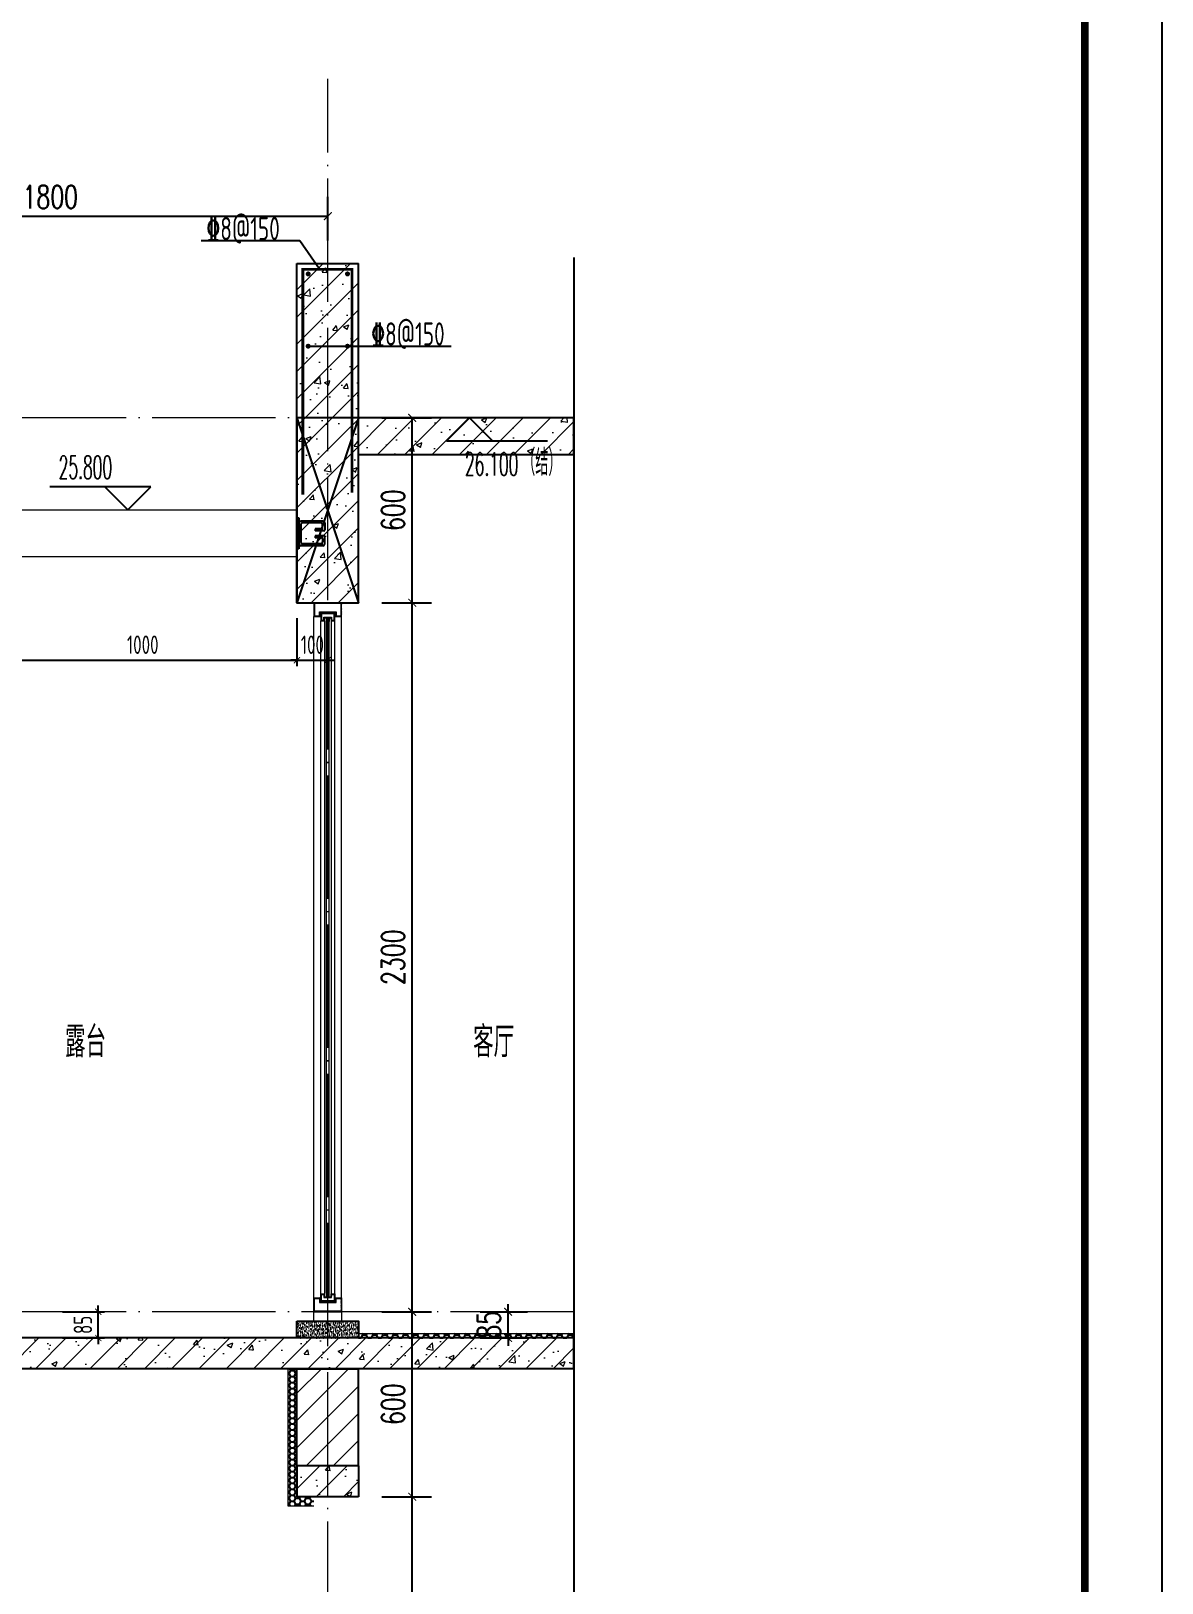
# Model space of a CAD drawing. Extents: x -1307975 to -76406, y -96289 to 379359.
# Drawn here: x -608096 to -604428, y 271801 to 276835 of the extents above; entities that cross this region are included whole.
import ezdxf

# ---------------------------------------------------------------- set-up
doc = ezdxf.new("R2010")
doc.units = 0
doc.header["$LTSCALE"] = 1000
doc.linetypes.add('DOTE', pattern=[2.42, 2, -0.2, 0.02, -0.2])
doc.layers.get('0').update_dxf_attribs({"linetype": 'CONTINUOUS'})
doc.layers.get('DEFPOINTS').update_dxf_attribs({"linetype": 'CONTINUOUS'})
for name, color, linetype in [('DIM', 2, 'CONTINUOUS'), ('DIM_ELEV', 3, 'CONTINUOUS'), ('DIM_SYMB', 3, 'CONTINUOUS'), ('PUB_DIM', 3, 'CONTINUOUS'), ('PUB_TEXT', 2, 'CONTINUOUS'), ('REIN', 6, 'CONTINUOUS'), ('S-大样-砼线', 7, 'CONTINUOUS'), ('S-引出线', 40, 'CONTINUOUS'), ('TEXT', 2, 'CONTINUOUS'), ('WALL', 5, 'CONTINUOUS'), ('栏杆', 95, 'CONTINUOUS'), ('立面-看线', 251, 'CONTINUOUS')]:
    doc.layers.add(name, color=color, linetype=linetype)
for name, color, linetype, lineweight in [('DOTE', 19, 'DOTE', 9), ('PUB_HATCH', 8, 'CONTINUOUS', 9), ('S_WINDOW', 144, 'CONTINUOUS', 15), ('图框', 9, 'CONTINUOUS', 18), ('立面-普通轮廓', 7, 'CONTINUOUS', 18), ('细细', 250, 'CONTINUOUS', 0)]:
    doc.layers.add(name, color=color, linetype=linetype, lineweight=lineweight)
doc.layers.add('yichutu', color=7, linetype='CONTINUOUS', true_color=0xffffff)
doc.styles.add('_TCH_DIM', font='SIMPLEX.shx', dxfattribs={"width": 0.7, "bigfont": 'GBCBIG.shx'})
doc.styles.add('_TCH_DIM_T3', font='SIMPLEX', dxfattribs={"width": 0.705882, "bigfont": 'GBCBIG'})
doc.styles.add('TSSD_DIMENSION', font='Tssdeng.shx', dxfattribs={"width": 0.7, "bigfont": 'tssdchn.shx'})
doc.styles.add('TSSD_REIN', font='tssdeng.shx', dxfattribs={"width": 0.7, "height": 300, "bigfont": 'tssdchn.shx'})
doc.styles.add('w', font='tssdeng.shx', dxfattribs={"width": 0.8, "bigfont": 'tssdchn.shx'})
doc.dimstyles.new('_TCH_ARCH&&25', dxfattribs={"dimtxt": 74.375, "dimasz": 25, "dimexe": 62.5, "dimexo": 75, "dimgap": 25, "dimtad": 1, "dimdec": 0, "dimzin": 0, "dimdsep": 46, "dimtxsty": '_TCH_DIM_T3', "dimblk": 'ARCHTICK', "dimcen": 0.09, "dimclrt": 7, "dimazin": 0, "dimtfac": 1, "dimtdec": 0, "dimtix": 1, "dimtmove": 2, "dimatfit": 3, "dimldrblk": 'ARCHTICK', "dimfxl": 1, "dimtolj": 1, "dimtzin": 0, "dimarcsym": 0})
doc.dimstyles.new('TSSD_20_20', dxfattribs={"dimtxt": 60, "dimasz": 20, "dimexe": 20, "dimexo": 50, "dimgap": 20, "dimtad": 1, "dimdec": 0, "dimzin": 0, "dimdsep": 46, "dimtxsty": 'TSSD_DIMENSION', "dimblk": 'ARCHTICK', "dimblk1": 'ARCHTICK', "dimblk2": 'ARCHTICK', "dimcen": 0, "dimdle": 20, "dimclrt": 7, "dimadec": 0, "dimazin": 0, "dimtfac": 1, "dimtdec": 0, "dimtix": 1, "dimtmove": 2, "dimatfit": 3, "dimfxl": 1, "dimtolj": 1, "dimtzin": 0, "dimarcsym": 0})
pattern_1 = [(315, (145053.3697, 680712.4302), (-1.76776695, -1.76776695), []), (315, (145054.5482, 680712.4302), (-1.76776695, -1.76776695), [])]
pattern_2 = [(315, (145053.3697, 678374.192), (-1.76776695, -1.76776695), []), (315, (145054.5482, 678374.192), (-1.76776695, -1.76776695), [])]
pattern_3 = [(45, (-1182008.505, 426623.756), (-44.194174, 44.194174), []), (50, (-1182008.5, 426623.76), (179.315046, -15.688034), [18.75, -206.25]), (355, (-1182008.5, 426623.76), (-34.687833, 188.048033), [15, -165]), (100.4514, (-1181993.56, 426622.45), (144.627345, 172.359886), [15.93505, -175.28553]), (46.1842, (-1182008.5, 426673.76), (266.81026, -41.37975), [28.125, -309.375]), (96.6356, (-1181986.27, 426670.3), (233.66568, 243.52947), [23.90257, -262.92825]), (351.1842, (-1182008.5, 426673.76), (233.66549, 243.52965), [22.5, -247.5]), (21, (-1181983.5, 426661.26), (149.226763, -100.654723), [18.75, -206.25]), (326, (-1181983.5, 426661.26), (60.828833, 181.28751), [15, -165]), (71.4514, (-1181971.07, 426652.87), (210.055657, 80.632624), [15.93505, -175.28553]), (37.5, (-1182008.505, 426623.756), (3.039964, 83.2234635), [0, -163, 0, -167.5, 0, -165.625]), (7.5, (-1182008.505, 426623.76), (65.767384, 98.602928), [0, -95.5, 0, -159.25, 0, -63.125]), (327.5, (-1182064.255, 426623.756), (133.455609, -5.638718), [0, -62.5, 0, -195, 0, -258.75]), (317.5, (-1182089.25, 426623.76), (145.796542, 25.026246), [0, -81.25, 0, -129.5, 0, -183.75])]

# ---------------------------------------------------------------- blocks, each defined once
blk = doc.blocks.new('GFDDDDRG')
at = {"layer": '图框'}
blk.add_lwpolyline([(923310, -107437), (923310, -159999), (893610, -159999), (893610, -107437)], close=True, dxfattribs=at)
blk.add_lwpolyline([(923310, -107437), (923310, -159999), (893610, -159999), (893610, -107437)], close=True, dxfattribs=at)
at = {"layer": '图框', "const_width": 50}
blk.add_lwpolyline([(894110, -159499), (922810, -159499), (922810, -108687), (894110, -108687)], close=True, dxfattribs=at)
blk = doc.blocks.new('yct-1051-594-26275-14850-25-1002.0')
at = {"layer": 'yichutu', "color": 7, "true_color": 0xffffff}
blk.add_lwpolyline([(0, 0), (0, 14850), (26275, 14850), (26275, 0)], close=True, dxfattribs=at)
blk = doc.blocks.new('afzdfsregf')
at = {"layer": '细细'}
h = blk.add_hatch(dxfattribs=at)
h.set_pattern_fill('金属', color=256, style=0)
h.set_pattern_definition(pattern_1)
h.paths.add_polyline_path([(221063.8, 608913.8), (221043.8, 608913.8), (221043.8, 608927.3), (220993.8, 608927.3), (220993.8, 608913.8), (220973.8, 608913.8), (220973.8, 608958.8), (221063.8, 608958.8)])
h.paths.add_polyline_path([(221045.8, 608929.3), (221045.8, 608915.8), (221061.8, 608915.8), (221061.8, 608956.8), (220975.8, 608956.8), (220975.8, 608915.8), (220991.8, 608915.8), (220991.8, 608929.3)], flags=16)
h = blk.add_hatch(dxfattribs=at)
h.set_pattern_fill('金属', color=256, style=0)
h.set_pattern_definition(pattern_1)
h.paths.add_polyline_path([(220996.3, 608925.3), (220996.3, 608900.3), (221008.3, 608900.3), (221008.3, 608910.3), (221029.3, 608910.3), (221029.3, 608900.3), (221041.3, 608900.3), (221041.3, 608925.3)])
h.paths.add_polyline_path([(221039.3, 608923.3), (221039.3, 608902.3), (221031.3, 608902.3), (221031.3, 608912.3), (221006.3, 608912.3), (221006.3, 608902.3), (220998.3, 608902.3), (220998.3, 608923.3)], flags=16)
h = blk.add_hatch(color=256, dxfattribs=at)
edge = h.paths.add_edge_path()
edge.add_line((221023.3, 608910.3), (221023.3, 608898.3))
edge.add_arc((221018.8, 608890), 9.44, 61.5175, 118.4825)
edge.add_line((221014.3, 608898.3), (221014.3, 608910.3))
edge.add_arc((221018.8, 608918.6), 9.44, 241.5175, 298.4825)
h = blk.add_hatch(dxfattribs=at)
h.set_pattern_fill('金属', color=256, style=0)
h.set_pattern_definition(pattern_2)
h.paths.add_polyline_path([(221063.8, 606703.8), (221043.8, 606703.8), (221043.8, 606690.3), (220993.8, 606690.3), (220993.8, 606703.8), (220973.8, 606703.8), (220973.8, 606658.8), (221063.8, 606658.8)])
h.paths.add_polyline_path([(221045.8, 606688.3), (221045.8, 606701.8), (221061.8, 606701.8), (221061.8, 606660.8), (220975.8, 606660.8), (220975.8, 606701.8), (220991.8, 606701.8), (220991.8, 606688.3)], flags=16)
h = blk.add_hatch(dxfattribs=at)
h.set_pattern_fill('金属', color=256, style=0)
h.set_pattern_definition(pattern_2)
h.paths.add_polyline_path([(220996.3, 606692.3), (220996.3, 606717.3), (221008.3, 606717.3), (221008.3, 606707.3), (221029.3, 606707.3), (221029.3, 606717.3), (221041.3, 606717.3), (221041.3, 606692.3)])
h.paths.add_polyline_path([(221039.3, 606694.3), (221039.3, 606715.3), (221031.3, 606715.3), (221031.3, 606705.3), (221006.3, 606705.3), (221006.3, 606715.3), (220998.3, 606715.3), (220998.3, 606694.3)], flags=16)
h = blk.add_hatch(color=256, dxfattribs=at)
edge = h.paths.add_edge_path()
edge.add_line((221023.3, 606707.3), (221023.3, 606719.3))
edge.add_arc((221018.8, 606727.6), 9.44, 241.5175, 298.4825, ccw=False)
edge.add_line((221014.3, 606719.3), (221014.3, 606707.3))
edge.add_arc((221018.8, 606699), 9.44, 61.5175, 118.4825, ccw=False)
at = {"layer": 'S_WINDOW'}
for p, q in [((220973.8, 606703.8), (220973.8, 608913.8)), ((220996.3, 606717.3), (220996.3, 608900.3)), ((221041.3, 606717.3), (221041.3, 608900.3)), ((221063.8, 606703.8), (221063.8, 608913.8))]:
    blk.add_line(p, q, dxfattribs=at)
for points in [[(220973.8, 608958.8), (220973.8, 608913.8), (220993.8, 608913.8), (220993.8, 608927.3), (221043.8, 608927.3), (221043.8, 608913.8), (221063.8, 608913.8), (221063.8, 608958.8)], [(220975.8, 608956.8), (220975.8, 608915.8), (220991.8, 608915.8), (220991.8, 608929.3), (221045.8, 608929.3), (221045.8, 608915.8), (221061.8, 608915.8), (221061.8, 608956.8)], [(220996.3, 608925.3), (220996.3, 608900.3), (221008.3, 608900.3), (221008.3, 608910.3), (221029.3, 608910.3), (221029.3, 608900.3), (221041.3, 608900.3), (221041.3, 608925.3)], [(220998.3, 608923.3), (220998.3, 608902.3), (221006.3, 608902.3), (221006.3, 608912.3), (221031.3, 608912.3), (221031.3, 608902.3), (221039.3, 608902.3), (221039.3, 608923.3)], [(220973.8, 606658.8), (220973.8, 606703.8), (220993.8, 606703.8), (220993.8, 606690.3), (221043.8, 606690.3), (221043.8, 606703.8), (221063.8, 606703.8), (221063.8, 606658.8)], [(220975.8, 606660.8), (220975.8, 606701.8), (220991.8, 606701.8), (220991.8, 606688.3), (221045.8, 606688.3), (221045.8, 606701.8), (221061.8, 606701.8), (221061.8, 606660.8)], [(220996.3, 606692.3), (220996.3, 606717.3), (221008.3, 606717.3), (221008.3, 606707.3), (221029.3, 606707.3), (221029.3, 606717.3), (221041.3, 606717.3), (221041.3, 606692.3)], [(220998.3, 606694.3), (220998.3, 606715.3), (221006.3, 606715.3), (221006.3, 606705.3), (221031.3, 606705.3), (221031.3, 606715.3), (221039.3, 606715.3), (221039.3, 606694.3)]]:
    blk.add_lwpolyline(points, close=True, dxfattribs=at)
at = {"layer": '细细'}
for points in [[(221008.3, 608900.3), (221008.3, 606717.3)], [(221014.3, 606719.3), (221014.3, 608910.3)], [(221023.3, 606719.3), (221023.3, 608910.3)], [(221029.3, 608900.3), (221029.3, 606717.3)]]:
    blk.add_lwpolyline(points, dxfattribs=at)
for points in [[(221023.3, 608910.3), (221023.3, 608898.3, 0.253805), (221014.3, 608898.3), (221014.3, 608910.3, 0.253805)], [(221023.3, 606707.3), (221023.3, 606719.3, -0.253805), (221014.3, 606719.3), (221014.3, 606707.3, -0.253805)]]:
    blk.add_lwpolyline(points, format="xyb", close=True, dxfattribs=at)
blk = doc.blocks.new('A$C657A2A31')
at = {"layer": '栏杆', "color": 5}
for p, q in [((0, 0), (6.4, 0)), ((0, -100.3), (0, 0)), ((6.4, 0), (6.4, -100.3)), ((84.4, -10), (12.4, -10)), ((12.4, -22.3), (12.4, -78)), ((77.4, -16.3), (18.4, -16.3)), ((59.6, -35.7), (59.6, -41.7)), ((80.4, -35.7), (59.6, -35.7)), ((87.4, -41.7), (59.6, -41.7)), ((83.4, -32.7), (83.4, -22.3)), ((90.4, -16), (90.4, -38.7)), ((6.4, -100.3), (0, -100.3)), ((84.4, -90.3), (12.4, -90.3)), ((77.4, -84), (18.4, -84)), ((59.6, -58.6), (59.6, -64.6)), ((87.4, -58.6), (59.6, -58.6)), ((80.4, -64.6), (59.6, -64.6)), ((83.4, -67.6), (83.4, -78)), ((90.4, -84.3), (90.4, -61.6))]:
    blk.add_line(p, q, dxfattribs=at)
for centre, radius, start, end in [((12.4, -16), 6, 90, 180), ((18.4, -22.3), 6, 90, 180), ((77.4, -22.3), 6, 0, 90), ((80.4, -32.7), 3, 270, 0), ((84.4, -16), 6, 0, 90), ((87.4, -38.7), 3, 270, 0), ((12.4, -84.3), 6, 180, 270), ((18.4, -78), 6, 180, 270), ((77.4, -78), 6, 270, 0), ((80.4, -67.6), 3, 0, 90), ((84.4, -84.3), 6, 270, 0), ((87.4, -61.6), 3, 0, 90)]:
    blk.add_arc(centre, radius, start, end, dxfattribs=at)
blk = doc.blocks.new('_ArchTick')
at = {"color": 0, "linetype": 'ByBlock', "const_width": 0.15}
blk.add_lwpolyline([(-0.5, -0.5), (0.5, 0.5)], dxfattribs=at)
blk = doc.blocks.new('*D2541')
at = {"layer": 'DEFPOINTS', "color": 0, "transparency": 16777216}
for p in [(-608233.3, 274980.7), (-607233.3, 274980.7), (-607233.3, 274794.5)]:
    blk.add_point(p, dxfattribs=at)
at = {"layer": 'DIM', "color": 0, "lineweight": -2, "transparency": 16777216}
for p, q in [((-608233.3, 274930.7), (-608233.3, 274774.5)), ((-607233.3, 274930.7), (-607233.3, 274774.5)), ((-608253.3, 274794.5), (-607213.3, 274794.5))]:
    blk.add_line(p, q, dxfattribs=at)
at = {"layer": 'DIM', "color": 0, "lineweight": -2, "transparency": 16777216, "xscale": 20, "yscale": 20, "zscale": 20}
for p, rotation in [((-608233.3, 274794.5), 180.0002551306389), ((-607233.3, 274794.5), 0.0002551306388949796)]:
    blk.add_blockref('_ArchTick', p, dxfattribs=dict(at, rotation=rotation))
at = {"layer": 'DIM', "color": 7, "transparency": 16777216, "insert": (-607733.3, 274844.5), "char_height": 60, "attachment_point": 5, "rotation": 0.0003, "style": 'TSSD_DIMENSION'}
blk.add_mtext('\\A1;1000', dxfattribs=at)
blk = doc.blocks.new('*D2542')
at = {"layer": 'DEFPOINTS', "color": 0, "transparency": 16777216}
for p in [(-607233.3, 274980.7), (-607133.3, 274980.7), (-607133.3, 274794.5)]:
    blk.add_point(p, dxfattribs=at)
at = {"layer": 'DIM', "color": 0, "lineweight": -2, "transparency": 16777216}
for p, q in [((-607233.3, 274930.7), (-607233.3, 274774.5)), ((-607133.3, 274930.7), (-607133.3, 274774.5)), ((-607233.3, 274794.5), (-607253.3, 274794.5)), ((-607233.3, 274794.5), (-607133.3, 274794.5)), ((-607133.3, 274794.5), (-607113.3, 274794.5))]:
    blk.add_line(p, q, dxfattribs=at)
at = {"layer": 'DIM', "color": 0, "lineweight": -2, "transparency": 16777216, "xscale": 20, "yscale": 20, "zscale": 20}
for p, rotation in [((-607233.3, 274794.5), 0.0002551306442111212), ((-607133.3, 274794.5), 180.0002551306441)]:
    blk.add_blockref('_ArchTick', p, dxfattribs=dict(at, rotation=rotation))
at = {"layer": 'DIM', "color": 7, "transparency": 16777216, "insert": (-607183.3, 274844.5), "char_height": 60, "attachment_point": 5, "rotation": 0.0003, "style": 'TSSD_DIMENSION'}
blk.add_mtext('\\A1;100', dxfattribs=at)
blk = doc.blocks.new('*D2545')
at = {"layer": 'DEFPOINTS', "color": 0, "transparency": 16777216}
for p in [(-608043.5, 272680.7), (-607877.5, 272680.7), (-608043.5, 272595.7)]:
    blk.add_point(p, dxfattribs=at)
at = {"layer": 'DIM', "color": 0, "lineweight": -2, "transparency": 16777216}
for p, q in [((-607993.5, 272680.7), (-607857.5, 272680.7)), ((-607877.5, 272680.7), (-607877.5, 272700.7)), ((-607877.5, 272595.7), (-607877.5, 272680.7)), ((-607993.5, 272595.7), (-607857.5, 272595.7)), ((-607877.5, 272595.7), (-607877.5, 272575.7))]:
    blk.add_line(p, q, dxfattribs=at)
at = {"layer": 'DIM', "color": 0, "lineweight": -2, "transparency": 16777216, "xscale": 20, "yscale": 20, "zscale": 20}
for p, rotation in [((-607877.5, 272680.7), 270), ((-607877.5, 272595.7), 90)]:
    blk.add_blockref('_ArchTick', p, dxfattribs=dict(at, rotation=rotation))
at = {"layer": 'DIM', "color": 7, "transparency": 16777216, "insert": (-607927.5, 272638.2), "char_height": 60, "attachment_point": 5, "rotation": 90, "style": 'TSSD_DIMENSION'}
blk.add_mtext('\\A1;85', dxfattribs=at)
blk = doc.blocks.new('*D2546')
at = {"layer": 'DEFPOINTS', "color": 0, "transparency": 16777216}
for p in [(-606714.4, 272680.7), (-606548.4, 272680.7), (-606714.4, 272595.7)]:
    blk.add_point(p, dxfattribs=at)
at = {"layer": 'PUB_DIM', "color": 0, "lineweight": -2, "transparency": 16777216}
for p, q in [((-606548.4, 272680.7), (-606548.4, 272705.7)), ((-606639.4, 272680.7), (-606485.9, 272680.7)), ((-606548.4, 272595.7), (-606548.4, 272680.7)), ((-606639.4, 272595.7), (-606485.9, 272595.7)), ((-606548.4, 272595.7), (-606548.4, 272570.7))]:
    blk.add_line(p, q, dxfattribs=at)
at = {"layer": 'PUB_DIM', "color": 0, "lineweight": -2, "transparency": 16777216, "xscale": 25, "yscale": 25, "zscale": 25}
for p, rotation in [((-606548.4, 272680.7), 270), ((-606548.4, 272595.7), 90)]:
    blk.add_blockref('_ArchTick', p, dxfattribs=dict(at, rotation=rotation))
at = {"layer": 'PUB_DIM', "color": 7, "transparency": 16777216, "insert": (-606610.6, 272638.2), "char_height": 74.38, "attachment_point": 5, "rotation": 90, "style": '_TCH_DIM_T3'}
blk.add_mtext('\\A1;85', dxfattribs=at)
blk = doc.blocks.new('*D3169')
at = {"layer": 'DEFPOINTS', "color": 0, "transparency": 16777216}
for p in [(-607033.3, 272080.7), (-606859.4, 272080.7), (-607033.3, 269780.7)]:
    blk.add_point(p, dxfattribs=at)
at = {"layer": 'PUB_DIM', "color": 0, "lineweight": -2, "transparency": 16777216}
for p, q in [((-606958.3, 272080.7), (-606796.9, 272080.7)), ((-606859.4, 269780.7), (-606859.4, 272080.7)), ((-606958.3, 269780.7), (-606796.9, 269780.7))]:
    blk.add_line(p, q, dxfattribs=at)
at = {"layer": 'PUB_DIM', "color": 0, "lineweight": -2, "transparency": 16777216, "xscale": 25, "yscale": 25, "zscale": 25}
for p, rotation in [((-606859.4, 272080.7), 90), ((-606859.4, 269780.7), 270)]:
    blk.add_blockref('_ArchTick', p, dxfattribs=dict(at, rotation=rotation))
at = {"layer": 'PUB_DIM', "color": 7, "transparency": 16777216, "insert": (-606921.5, 270930.7), "char_height": 74.38, "attachment_point": 5, "rotation": 90, "style": '_TCH_DIM_T3'}
blk.add_mtext('\\A1;2300', dxfattribs=at)
blk = doc.blocks.new('*D3170')
at = {"layer": 'DEFPOINTS', "color": 0, "transparency": 16777216}
for p in [(-607033.3, 272680.7), (-606859.4, 272680.7), (-607033.3, 272080.7)]:
    blk.add_point(p, dxfattribs=at)
at = {"layer": 'PUB_DIM', "color": 0, "lineweight": -2, "transparency": 16777216}
for p, q in [((-606958.3, 272680.7), (-606796.9, 272680.7)), ((-606859.4, 272080.7), (-606859.4, 272680.7)), ((-606958.3, 272080.7), (-606796.9, 272080.7))]:
    blk.add_line(p, q, dxfattribs=at)
at = {"layer": 'PUB_DIM', "color": 0, "lineweight": -2, "transparency": 16777216, "xscale": 25, "yscale": 25, "zscale": 25}
for p, rotation in [((-606859.4, 272680.7), 90), ((-606859.4, 272080.7), 270)]:
    blk.add_blockref('_ArchTick', p, dxfattribs=dict(at, rotation=rotation))
at = {"layer": 'PUB_DIM', "color": 7, "transparency": 16777216, "insert": (-606921.5, 272380.7), "char_height": 74.38, "attachment_point": 5, "rotation": 90, "style": '_TCH_DIM_T3'}
blk.add_mtext('\\A1;600', dxfattribs=at)
blk = doc.blocks.new('*D3171')
at = {"layer": 'DEFPOINTS', "color": 0, "transparency": 16777216}
for p in [(-607033.3, 274980.7), (-606859.4, 274980.7), (-607033.3, 272680.7)]:
    blk.add_point(p, dxfattribs=at)
at = {"layer": 'PUB_DIM', "color": 0, "lineweight": -2, "transparency": 16777216}
for p, q in [((-606958.3, 274980.7), (-606796.9, 274980.7)), ((-606859.4, 272680.7), (-606859.4, 274980.7)), ((-606958.3, 272680.7), (-606796.9, 272680.7))]:
    blk.add_line(p, q, dxfattribs=at)
at = {"layer": 'PUB_DIM', "color": 0, "lineweight": -2, "transparency": 16777216, "xscale": 25, "yscale": 25, "zscale": 25}
for p, rotation in [((-606859.4, 274980.7), 90), ((-606859.4, 272680.7), 270)]:
    blk.add_blockref('_ArchTick', p, dxfattribs=dict(at, rotation=rotation))
at = {"layer": 'PUB_DIM', "color": 7, "transparency": 16777216, "insert": (-606921.5, 273830.7), "char_height": 74.38, "attachment_point": 5, "rotation": 90, "style": '_TCH_DIM_T3'}
blk.add_mtext('\\A1;2300', dxfattribs=at)
blk = doc.blocks.new('*D3172')
at = {"layer": 'DEFPOINTS', "color": 0, "transparency": 16777216}
for p in [(-607033.3, 275580.7), (-606859.4, 275580.7), (-607033.3, 274980.7)]:
    blk.add_point(p, dxfattribs=at)
at = {"layer": 'PUB_DIM', "color": 0, "lineweight": -2, "transparency": 16777216}
for p, q in [((-606958.3, 275580.7), (-606796.9, 275580.7)), ((-606859.4, 274980.7), (-606859.4, 275580.7)), ((-606958.3, 274980.7), (-606796.9, 274980.7))]:
    blk.add_line(p, q, dxfattribs=at)
at = {"layer": 'PUB_DIM', "color": 0, "lineweight": -2, "transparency": 16777216, "xscale": 25, "yscale": 25, "zscale": 25}
for p, rotation in [((-606859.4, 275580.7), 90), ((-606859.4, 274980.7), 270)]:
    blk.add_blockref('_ArchTick', p, dxfattribs=dict(at, rotation=rotation))
at = {"layer": 'PUB_DIM', "color": 7, "transparency": 16777216, "insert": (-606921.5, 275280.7), "char_height": 74.38, "attachment_point": 5, "rotation": 90, "style": '_TCH_DIM_T3'}
blk.add_mtext('\\A1;600', dxfattribs=at)
blk = doc.blocks.new('*D3215')
at = {"layer": 'DEFPOINTS', "color": 0, "transparency": 16777216}
for p in [(-607133.3, 276234.9), (-608933.3, 276080.7), (-607133.3, 276080.7)]:
    blk.add_point(p, dxfattribs=at)
at = {"layer": 'PUB_DIM', "color": 0, "lineweight": -2, "transparency": 16777216}
for p, q in [((-608933.3, 276155.7), (-608933.3, 276297.4)), ((-607133.3, 276155.7), (-607133.3, 276297.4)), ((-608933.3, 276234.9), (-607133.3, 276234.9))]:
    blk.add_line(p, q, dxfattribs=at)
at = {"layer": 'PUB_DIM', "color": 0, "lineweight": -2, "transparency": 16777216, "xscale": 25, "yscale": 25, "zscale": 25, "rotation": 180}
blk.add_blockref('_ArchTick', (-608933.3, 276234.9), dxfattribs=at)
at = {"layer": 'PUB_DIM', "color": 0, "lineweight": -2, "transparency": 16777216, "xscale": 25, "yscale": 25, "zscale": 25}
blk.add_blockref('_ArchTick', (-607133.3, 276234.9), dxfattribs=at)
at = {"layer": 'PUB_DIM', "color": 7, "transparency": 16777216, "insert": (-608033.3, 276297.1), "char_height": 74.38, "attachment_point": 5, "style": '_TCH_DIM_T3'}
blk.add_mtext('\\A1;1800', dxfattribs=at)
blk = doc.blocks.new('20210901.12335537')
at = {"layer": 'REIN', "const_width": 9}
blk.add_lwpolyline([(206279.2, -26244.2), (206279.2, -25513.5), (206439.1, -25513.5), (206439.1, -26238.3)], dxfattribs=at)
at = {"layer": 'REIN', "const_width": 8}
for points in [[(206292.7, -25528.5, 1), (206300.7, -25528.5, 1)], [(206420.2, -25528.5, 1), (206428.2, -25528.5, 1)], [(206292.7, -25763, 1), (206300.7, -25763, 1)], [(206420.2, -25763, 1), (206428.2, -25763, 1)]]:
    blk.add_lwpolyline(points, format="xyb", close=True, dxfattribs=at)
at = {"layer": 'S-引出线'}
for p, q in [((206269.7, -25421.2), (205949.6, -25421.2)), ((206333.9, -25513.5), (206269.7, -25421.2)), ((206296.7, -25763), (206760.6, -25763))]:
    blk.add_line(p, q, dxfattribs=at)
at = {"layer": 'TEXT', "color": 1, "style": 'w', "width": 0.7}
for p in [(205966.5, -25419), (206501.2, -25760.7)]:
    blk.add_text('%%1328@150', height=75, rotation=0, dxfattribs=at).set_placement(p)

msp = doc.modelspace()

# ---------------------------------------------------------------- hatches: boundary and pattern name
at = {"layer": 'PUB_HATCH'}
h = msp.add_hatch(dxfattribs=at)
h.set_pattern_fill('钢筋混凝土', color=256, scale=25, style=0)
h.set_pattern_definition(pattern_3)
h.paths.add_polyline_path([(-607099.99, 275540.72), (-607033.32, 275580.72), (-607033.32, 276080.72), (-607233.32, 276080.72), (-607233.32, 275580.72)])
h = msp.add_hatch(dxfattribs=at)
h.set_pattern_fill('钢筋混凝土', color=256, scale=25, style=0)
h.set_pattern_definition(pattern_3)
h.paths.add_polyline_path([(-607033.32, 274980.72), (-607033.32, 275460.72), (-607099.99, 275540.72), (-607233.32, 275580.72), (-607233.32, 274980.72)])
h = msp.add_hatch(dxfattribs=at)
h.set_pattern_fill('钢筋混凝土', color=256, scale=25, style=0)
h.set_pattern_definition(pattern_3)
h.paths.add_polyline_path([(-606334.8, 275580.72), (-607033.32, 275580.72), (-607099.99, 275540.72), (-607033.32, 275460.72), (-606334.8, 275460.72)])
h = msp.add_hatch(dxfattribs=at)
h.set_pattern_fill('钢筋混凝土', color=256, scale=25, style=0)
h.set_pattern_definition(pattern_3)
h.paths.add_polyline_path([(-608833.32, 272595.72), (-608833.32, 272495.72), (-606334.8, 272495.72), (-606334.8, 272595.72)])
h = msp.add_hatch(dxfattribs=at)
h.set_pattern_fill('普通砖', color=256, scale=25, style=0)
h.set_pattern_definition([(45, (-1182008.505, 426668.634), (-44.1941915, 44.1941915), [])])
h.paths.add_polyline_path([(-607233.32, 272180.72), (-607033.32, 272180.72), (-607033.32, 272495.72), (-607233.32, 272495.72)])
h = msp.add_hatch(dxfattribs=at)
h.set_pattern_fill('钢筋混凝土', color=256, scale=25, style=0)
h.set_pattern_definition(pattern_3)
h.paths.add_polyline_path([(-607233.32, 272180.72), (-607233.32, 272080.72), (-607033.32, 272080.72), (-607033.32, 272180.72)])
at = {"layer": '立面-看线'}
h = msp.add_hatch(dxfattribs=at)
h.set_pattern_fill('碎沙', color=256, scale=4)
h.set_pattern_definition([(37.5, (-1408286.563, -112766.228), (-0.32000626, 9.78826475), [0, -7.7216, 0, -8.636, 0, -8.255]), (7.5, (-1408286.563, -112766.228), (8.99046566, 14.33650201), [0, -4.1656, 0, -6.9596, 0, -2.667]), (327.5, (-1408292.8115, -112766.228), (15.819847405, 0.02874369), [0, -2.54, 0, -9.144, 0, -11.938]), (317.5, (-1408292.812, -112766.228), (15.27112905, 4.45858647), [0, -1.27, 0, -5.9944, 0, -6.858])])
h.paths.add_polyline_path([(-607233.32, 272595.72), (-607033.32, 272595.72), (-607033.32, 272650.72), (-607233.32, 272650.72)])
h = msp.add_hatch(dxfattribs=at)
h.set_pattern_fill('HONEY', color=256, scale=7)
h.set_pattern_definition([(0, (-1408386.563, -112766.228), (16.66875, 9.623705), [11.1125, -22.225]), (120, (-1408386.563, -112766.228), (-16.66874801, 9.62370845), [11.1125, -22.225]), (60, (-1408386.563, -112766.228), (1.99e-06, 19.24741345), [-22.225, 11.1125])])
h.paths.add_polyline_path([(-606334.8, 272610.72), (-607033.32, 272610.72), (-607033.32, 272595.72), (-606334.8, 272595.72)])
h = msp.add_hatch(dxfattribs=at)
h.set_pattern_fill('HONEY', color=256, scale=7)
h.set_pattern_definition([(0, (-1408286.563, -112766.228), (16.66875, 9.623705), [11.1125, -22.225]), (120, (-1408286.563, -112766.228), (-16.66874801, 9.62370845), [11.1125, -22.225]), (60, (-1408286.563, -112766.228), (1.99e-06, 19.24741345), [-22.225, 11.1125])])
h.paths.add_polyline_path([(-607263.32, 272495.72), (-607233.32, 272495.72), (-607233.32, 272080.72), (-607178.32, 272080.72), (-607178.32, 272050.72), (-607263.32, 272050.72)])

# ---------------------------------------------------------------- linework, layer by layer
at = {"layer": 'DIM_ELEV', "color": 3}
for p, q in [((-606673.73, 275580.72), (-606748.73, 275505.72)), ((-606673.73, 275580.72), (-606598.73, 275505.72)), ((-606748.73, 275505.72), (-606420.73, 275505.72))]:
    msp.add_line(p, q, dxfattribs=at)
at = {"layer": 'DIM_ELEV'}
for p, q in [((-607706.84, 275356.61), (-608034.84, 275356.61)), ((-607781.84, 275281.61), (-607856.84, 275356.61)), ((-607781.84, 275281.61), (-607706.84, 275356.61))]:
    msp.add_line(p, q, dxfattribs=at)
at = {"layer": 'DIM_SYMB'}
msp.add_lwpolyline([(-606334.8, 276100.72), (-606334.8, 266468.85), (-606282.3, 266449.74), (-606387.3, 266431.23), (-606334.8, 266412.6), (-606334.8, 256780.72)], dxfattribs=at)
at = {"layer": 'DOTE', "color": 1, "linetype": 'DOTE', "ltscale": 0.2}
for p, q in [((-607133.32, 257080.72), (-607133.32, 276680.72)), ((-606334.8, 275580.72), (-610103.52, 275580.72)), ((-606334.8, 272680.72), (-610103.52, 272680.72))]:
    msp.add_line(p, q, dxfattribs=at)
at = {"layer": 'PUB_HATCH', "color": 215, "true_color": 0xa953a0}
msp.add_line((-607033.32, 272610.72), (-606334.8, 272610.72), dxfattribs=at)
msp.add_lwpolyline([(-607263.32, 272495.72), (-607263.32, 272050.72), (-607178.32, 272050.72)], dxfattribs=at)
at = {"layer": 'S-大样-砼线'}
for p, q in [((-607233.33, 275580.7), (-607033.33, 274980.7)), ((-607033.33, 275580.7), (-607233.33, 274980.7))]:
    msp.add_line(p, q, dxfattribs=at)
msp.add_lwpolyline([(-607033.33, 275580.7), (-607233.33, 275580.7), (-607233.33, 274980.7), (-607033.33, 274980.7)], close=True, dxfattribs=at)
at = {"layer": 'S_WINDOW'}
msp.add_lwpolyline([(-607178.32, 272680.72), (-607088.32, 272680.72), (-607088.32, 272650.72), (-607178.32, 272650.72)], close=True, dxfattribs=at)
at = {"layer": 'WALL'}
for p, q in [((-607233.32, 275580.72), (-607233.32, 276080.72)), ((-607233.32, 276080.72), (-607033.32, 276080.72)), ((-607033.32, 275580.72), (-607033.32, 276080.72)), ((-607233.32, 274980.72), (-607233.32, 275580.72)), ((-606334.8, 275580.72), (-607033.32, 275580.72)), ((-606334.8, 275460.72), (-606334.8, 275580.72)), ((-606334.8, 275460.72), (-607033.32, 275460.72)), ((-607033.32, 274980.72), (-607033.32, 275460.72)), ((-607233.32, 274980.72), (-607033.32, 274980.72)), ((-606334.8, 272595.72), (-608833.32, 272595.72)), ((-606334.8, 272495.72), (-606334.8, 272595.72)), ((-606334.8, 272495.72), (-608833.32, 272495.72)), ((-607233.32, 272180.72), (-607233.32, 272495.72)), ((-607233.32, 272495.72), (-607033.32, 272495.72)), ((-607033.32, 272180.72), (-607033.32, 272495.72)), ((-607233.32, 272180.72), (-607233.32, 272080.72)), ((-607033.32, 272180.72), (-607233.32, 272180.72)), ((-607033.32, 272180.72), (-607033.32, 272080.72)), ((-607033.32, 272080.72), (-607233.32, 272080.72))]:
    msp.add_line(p, q, dxfattribs=at)
msp.add_lwpolyline([(-607233.32, 272650.72), (-607033.32, 272650.72), (-607033.32, 272595.72), (-607233.32, 272595.72)], close=True, dxfattribs=at)
at = {"layer": '立面-普通轮廓', "color": 4}
msp.add_lwpolyline([(-607233.32, 275280.72), (-608233.32, 275280.73), (-608233.32, 275130.72), (-607233.32, 275130.72)], dxfattribs=at)

# ---------------------------------------------------------------- block references
at = {"xscale": 0.5, "yscale": 0.5, "zscale": 0.5}
msp.add_blockref('GFDDDDRG', (-1066082.89, 332907.23), dxfattribs=at)
for name, p in [('A$C657A2A31', (-607233.33, 275255.87)), ('afzdfsregf', (-828152.08, -333978.03))]:
    msp.add_blockref(name, p)
at = {"layer": 'PUB_DIM'}
msp.add_blockref('20210901.12335537', (-813493.57, 301575.84), dxfattribs=at)
at = {"layer": 'yichutu', "rotation": 270}
msp.add_blockref('yct-1051-594-26275-14850-25-1002.0', (-619278, 279188.75), dxfattribs=at)

# ---------------------------------------------------------------- texts
at = {"layer": 'DIM_ELEV', "color": 7, "style": '_TCH_DIM'}
for s, height, width, p in [('（结）', 84.397, 0.7, (-606502.79, 275393.2)), ('26.100', 74.375, 0.494118, (-606688.29, 275393.2))]:
    msp.add_text(s, height=height, dxfattribs=dict(at, width=width)).set_placement(p)
at = {"layer": 'PUB_TEXT'}
for s, height, style, width, p in [('25.800', 74.375, '_TCH_DIM', 0.494118, (-608005.94, 275382.86)), ('露台', 100, 'TSSD_REIN', 0.7, (-607985.41, 273506.35)), ('客厅', 100, 'TSSD_REIN', 0.7, (-606661.92, 273506.35))]:
    msp.add_text(s, height=height, dxfattribs=dict(at, style=style, width=width)).set_placement(p)

# ---------------------------------------------------------------- dimensions: what is measured, and where the dimension line sits
at = {"layer": 'DIM'}
for p1, p2, distance, picture, middle in [((-608233.32, 274980.72), (-607233.32, 274980.72), -186.21, '*D2541', (-607733.32, 274844.51)), ((-607233.32, 274980.72), (-607133.32, 274980.72), -186.21, '*D2542', (-607183.32, 274844.51)), ((-608043.5, 272595.72), (-608043.5, 272680.72), -165.96, '*D2545', (-607927.54, 272638.22))]:
    dim = msp.add_aligned_dim(p1=p1, p2=p2, distance=distance, dimstyle='TSSD_20_20', dxfattribs=at)
    dim.commit()
    dim.dimension.update_dxf_attribs({"geometry": picture, "text_midpoint": middle})
at = {"layer": 'PUB_DIM'}
for p1, p2, distance, picture, middle in [((-608933.32, 276080.72), (-607133.32, 276080.72), 154.16, '*D3215', (-608033.32, 276297.07)), ((-607033.32, 274980.72), (-607033.32, 275580.72), -173.97, '*D3172', (-606921.54, 275280.72)), ((-607033.32, 272680.72), (-607033.32, 274980.72), -173.97, '*D3171', (-606921.54, 273830.72)), ((-606714.38, 272595.72), (-606714.38, 272680.72), -165.96, '*D2546', (-606610.61, 272638.22)), ((-607033.32, 272080.72), (-607033.32, 272680.72), -173.97, '*D3170', (-606921.54, 272380.72)), ((-607033.32, 269780.72), (-607033.32, 272080.72), -173.97, '*D3169', (-606921.54, 270930.72))]:
    dim = msp.add_aligned_dim(p1=p1, p2=p2, distance=distance, dimstyle='_TCH_ARCH&&25', dxfattribs=at)
    dim.commit()
    dim.dimension.update_dxf_attribs({"geometry": picture, "text_midpoint": middle})

doc.saveas('drawing.dxf')
